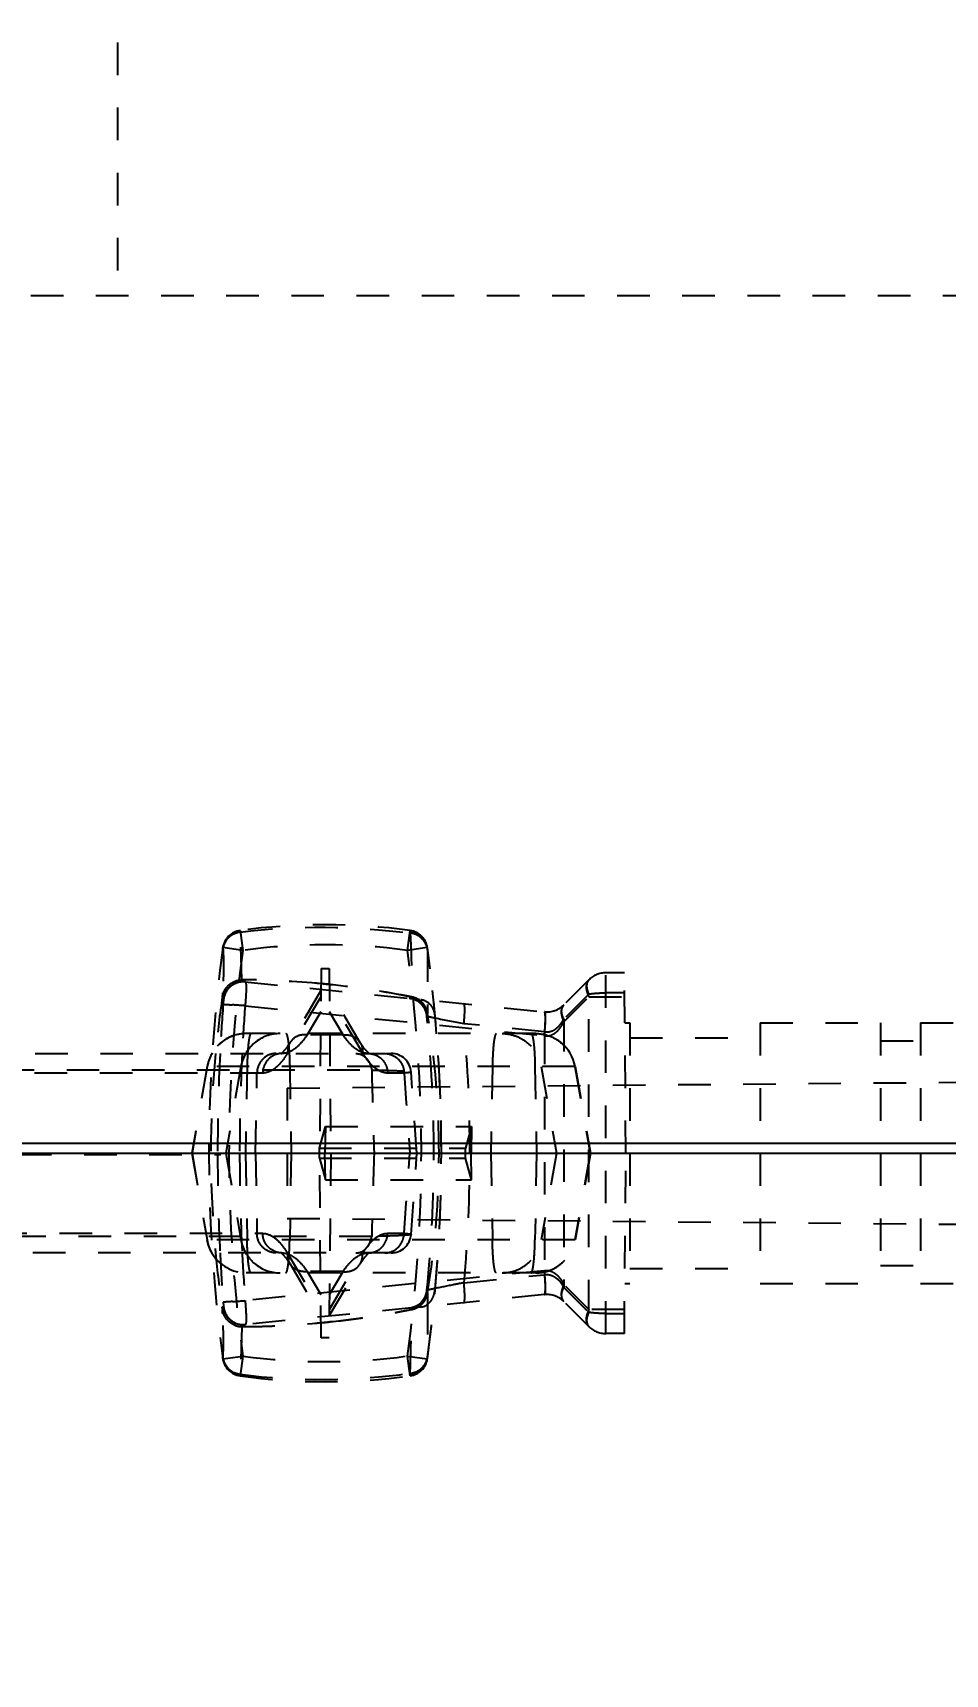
# Model space of a CAD drawing. Header units: millimetres. Extents: x 583 to 1942, y -5112 to 253.
# Drawn here: x 1267.1 to 1312.8, y -4784.4 to -4702.1 of the extents above; entities that cross this region are included whole.
import ezdxf

# ---------------------------------------------------------------- set-up
doc = ezdxf.new("R2010")
doc.units = ezdxf.units.MM
doc.header["$LTSCALE"] = 16.335
doc.header["$PDMODE"] = 3
doc.header["$PDSIZE"] = 0.3125
doc.linetypes.add('HIDDEN', pattern=[0.2, 0.1, -0.1])
doc.layers.get('0').update_dxf_attribs({"linetype": 'CONTINUOUS'})
doc.layers.get('Defpoints').update_dxf_attribs({"linetype": 'CONTINUOUS'})
doc.layers.add('DEFAULT_2', color=8, linetype='HIDDEN')
doc.layers.add('epin', color=13, linetype='CONTINUOUS', lineweight=9)
doc.styles.get("Standard").update_dxf_attribs({"font": 'txt', "width": 0.8})
doc.dimstyles.new('副本 11', dxfattribs={"dimtxt": 2.5, "dimasz": 2.5, "dimexe": 1.25, "dimexo": 0.625, "dimtad": 1, "dimdsep": 46, "dimtxsty": 'Standard', "dimcen": 2.5, "dimadec": 0, "dimazin": 0, "dimtfac": 1, "dimtmove": 0, "dimatfit": 3, "dimfxl": 0, "dimarcsym": 0})

# ---------------------------------------------------------------- blocks, each defined once
blk = doc.blocks.new('*D462')
at = {"layer": 'Defpoints', "color": 0}
for p in [(1041.821, -4667.766), (1348.821, -4667.766), (1441.821, -4667.766), (1383.029, -4701.579), (1429.297, -4857.358)]:
    blk.add_point(p, dxfattribs=at)
at = {"layer": 'epin', "color": 4, "lineweight": -2}
blk.add_arc((1348.821, -4667.766), 48.098, 298.95879, 354.04121, dxfattribs=at)
at = {"layer": 'epin', "color": 4}
for points in [[(1395.827, -4672.716), (1397.491, -4672.803), (1396.919, -4667.766)], [(1372.474, -4710.6), (1371.744, -4709.102), (1367.614, -4712.041)]]:
    blk.add_solid(points, dxfattribs=at)
at = {"layer": 'epin', "color": 6, "insert": (1387.095, -4692.551), "char_height": 5, "attachment_point": 5, "rotation": 57.07554}
blk.add_mtext('67°', dxfattribs=at)
blk = doc.blocks.new('*D465')
at = {"layer": 'Defpoints', "color": 0}
for p in [(1041.821, -4667.766), (1134.821, -4667.766), (1441.821, -4667.766), (1100.613, -4701.579), (1054.344, -4857.358)]:
    blk.add_point(p, dxfattribs=at)
at = {"layer": 'epin', "color": 4, "lineweight": -2}
blk.add_arc((1134.821, -4667.766), 48.098, 185.95879, 241.04121, dxfattribs=at)
at = {"layer": 'epin', "color": 4}
for points in [[(1086.15, -4672.803), (1087.814, -4672.716), (1086.722, -4667.766)], [(1111.897, -4709.102), (1111.167, -4710.6), (1116.027, -4712.041)]]:
    blk.add_solid(points, dxfattribs=at)
at = {"layer": 'epin', "color": 6, "insert": (1096.546, -4692.551), "char_height": 5, "attachment_point": 5, "rotation": 302.92446}
blk.add_mtext('67°', dxfattribs=at)

msp = doc.modelspace()

# ---------------------------------------------------------------- linework, layer by layer
at = {"color": 7, "linetype": 'Continuous'}
for p, q in [((1041.821, -4757.766), (1441.821, -4757.766)), ((1041.821, -4758.266), (1441.821, -4758.266))]:
    msp.add_line(p, q, dxfattribs=at)
at = {"layer": 'DEFAULT_2', "color": 8, "linetype": 'HIDDEN'}
for p, q in [((1271.321, -4692.766), (1271.321, -4715.266)), ((1356.821, -4715.266), (1126.821, -4715.266)), ((1277.474, -4747.099), (1277.61, -4748.095)), ((1285.866, -4748.095), (1286.002, -4747.099)), ((1276.609, -4747.996), (1276.61, -4748.004)), ((1277.61, -4748.095), (1276.614, -4747.958)), ((1286.862, -4747.958), (1285.866, -4748.095)), ((1286.869, -4748.031), (1286.876, -4750.815)), ((1281.538, -4749.002), (1281.457, -4758.266)), ((1281.538, -4749.002), (1281.938, -4749.002)), ((1281.938, -4749.002), (1282.019, -4758.266)), ((1277.588, -4749.571), (1277.719, -4749.673)), ((1277.719, -4749.673), (1292.735, -4751.174)), ((1281.977, -4749.817), (1282.012, -4749.821)), ((1281.978, -4749.807), (1282.012, -4749.811)), ((1294.96, -4749.575), (1293.707, -4750.827)), ((1296.742, -4749.221), (1295.813, -4749.221)), ((1295.813, -4767.311), (1295.813, -4749.221)), ((1296.821, -4758.266), (1296.742, -4749.221)), ((1276.587, -4750.425), (1276.565, -4750.571)), ((1276.598, -4750.225), (1276.587, -4750.425)), ((1276.587, -4750.425), (1276.587, -4750.429)), ((1276.587, -4750.429), (1276.619, -4750.577)), ((1276.625, -4750.584), (1276.619, -4750.577)), ((1276.628, -4750.723), (1276.622, -4750.799)), ((1276.637, -4750.598), (1276.625, -4750.584)), ((1276.637, -4750.598), (1276.628, -4750.723)), ((1281.526, -4750.425), (1279.87, -4753.218)), ((1281.528, -4750.106), (1279.976, -4752.726)), ((1283.501, -4752.726), (1281.948, -4750.106)), ((1283.606, -4753.218), (1281.951, -4750.425)), ((1285.99, -4750.473), (1285.946, -4750.492)), ((1285.979, -4750.496), (1285.989, -4750.498)), ((1286.078, -4750.437), (1285.99, -4750.473)), ((1286.116, -4750.511), (1286.014, -4750.5)), ((1286.166, -4750.517), (1286.116, -4750.511)), ((1294.96, -4750.285), (1293.707, -4751.538)), ((1293.707, -4751.68), (1294.96, -4750.427)), ((1294.96, -4766.247), (1294.96, -4750.285)), ((1294.96, -4750.427), (1296.752, -4750.427)), ((1296.751, -4750.226), (1295.813, -4750.226)), ((1277.724, -4750.873), (1292.735, -4752.374)), ((1281.519, -4751.176), (1280.836, -4752.329)), ((1282.64, -4752.329), (1281.957, -4751.176)), ((1286.609, -4750.842), (1286.685, -4750.944)), ((1286.798, -4751.18), (1286.831, -4751.31)), ((1286.831, -4751.31), (1286.842, -4751.391)), ((1286.874, -4751.259), (1286.842, -4751.391)), ((1286.875, -4751.249), (1286.874, -4751.259)), ((1286.876, -4750.815), (1286.875, -4751.249)), ((1293.707, -4751.538), (1293.707, -4764.995)), ((1292.301, -4752.266), (1277.785, -4752.266)), ((1282.64, -4752.329), (1280.836, -4752.329)), ((1292.735, -4752.174), (1288.698, -4751.771)), ((1292.735, -4752.174), (1292.735, -4764.358)), ((1296.764, -4751.734), (1297.022, -4751.734)), ((1297.022, -4751.734), (1297.022, -4764.799)), ((1303.554, -4751.734), (1309.584, -4751.734)), ((1303.554, -4751.734), (1303.554, -4764.799)), ((1309.584, -4751.734), (1309.584, -4764.799)), ((1311.594, -4751.734), (1325.061, -4751.734)), ((1311.594, -4751.734), (1311.594, -4764.799)), ((1297.022, -4752.488), (1303.554, -4752.488)), ((1309.584, -4752.639), (1311.594, -4752.639)), ((1198.592, -4753.266), (1285.05, -4753.266)), ((1275.814, -4753.919), (1275.047, -4758.266)), ((1275.825, -4753.919), (1275.062, -4758.266)), ((1294.271, -4753.919), (1275.814, -4753.919)), ((1277.517, -4753.919), (1276.754, -4758.266)), ((1277.825, -4753.919), (1277.749, -4758.266)), ((1279.533, -4753.266), (1279.527, -4753.271)), ((1279.527, -4753.271), (1279.559, -4753.266)), ((1279.572, -4753.266), (1279.559, -4753.266)), ((1279.961, -4753.919), (1280.037, -4758.266)), ((1283.905, -4753.266), (1283.917, -4753.266)), ((1283.917, -4753.266), (1283.934, -4753.268)), ((1290.124, -4753.919), (1290.048, -4758.266)), ((1292.26, -4753.919), (1292.337, -4758.266)), ((1292.569, -4753.919), (1293.332, -4758.266)), ((1294.26, -4753.919), (1295.023, -4758.266)), ((1294.271, -4753.919), (1295.038, -4758.266)), ((1242.642, -4754.093), (1284.073, -4754.093)), ((1278.606, -4754.249), (1248.812, -4754.249)), ((1278.25, -4758.266), (1278.318, -4754.249)), ((1279.836, -4755), (1316.016, -4754.684)), ((1285.696, -4754.249), (1284.87, -4754.249)), ((1286.338, -4758.266), (1286.048, -4754.195)), ((1279.836, -4755), (1279.836, -4761.533)), ((1281.46, -4758.016), (1281.752, -4756.929)), ((1281.752, -4756.929), (1281.729, -4758.266)), ((1281.752, -4756.929), (1289.076, -4756.929)), ((1289.076, -4756.929), (1288.784, -4758.016)), ((1289.076, -4756.929), (1289.053, -4758.266)), ((1281.431, -4758.016), (1288.784, -4758.016)), ((1281.431, -4758.016), (1281.431, -4758.516)), ((1288.754, -4758.016), (1288.754, -4758.516)), ((1259.853, -4758.326), (1276.515, -4758.326)), ((1275.047, -4758.266), (1275.814, -4762.614)), ((1275.062, -4758.266), (1275.825, -4762.614)), ((1276.754, -4758.266), (1277.517, -4762.614)), ((1277.749, -4758.266), (1277.825, -4762.614)), ((1278.25, -4758.266), (1278.318, -4762.284)), ((1280.037, -4758.266), (1279.961, -4762.614)), ((1281.431, -4758.516), (1288.784, -4758.516)), ((1281.538, -4767.531), (1281.457, -4758.266)), ((1281.46, -4758.516), (1281.752, -4759.604)), ((1281.752, -4759.604), (1281.729, -4758.266)), ((1282.019, -4758.266), (1281.938, -4767.531)), ((1286.048, -4762.338), (1286.338, -4758.266)), ((1289.076, -4759.604), (1288.784, -4758.516)), ((1289.076, -4759.604), (1289.053, -4758.266)), ((1290.048, -4758.266), (1290.124, -4762.614)), ((1292.337, -4758.266), (1292.26, -4762.614)), ((1293.332, -4758.266), (1292.569, -4762.614)), ((1295.023, -4758.266), (1294.26, -4762.614)), ((1295.038, -4758.266), (1294.271, -4762.614)), ((1296.742, -4767.311), (1296.821, -4758.266)), ((1281.752, -4759.604), (1289.076, -4759.604)), ((1279.836, -4761.533), (1316.016, -4761.848)), ((1284.073, -4762.44), (1242.642, -4762.44)), ((1248.812, -4762.284), (1278.606, -4762.284)), ((1294.271, -4762.614), (1275.814, -4762.614)), ((1284.87, -4762.284), (1285.696, -4762.284)), ((1285.05, -4763.266), (1198.591, -4763.266)), ((1279.559, -4763.266), (1279.542, -4763.264)), ((1279.572, -4763.266), (1279.559, -4763.266)), ((1279.87, -4763.314), (1281.526, -4766.108)), ((1279.976, -4763.807), (1281.528, -4766.427)), ((1281.948, -4766.427), (1283.501, -4763.807)), ((1281.951, -4766.108), (1283.606, -4763.314)), ((1283.905, -4763.266), (1283.917, -4763.266)), ((1309.584, -4763.894), (1311.594, -4763.894)), ((1292.735, -4764.158), (1277.724, -4765.659)), ((1292.301, -4764.266), (1277.784, -4764.266)), ((1282.64, -4764.203), (1280.836, -4764.203)), ((1280.836, -4764.203), (1281.519, -4765.356)), ((1281.957, -4765.356), (1282.64, -4764.203)), ((1288.698, -4764.762), (1292.735, -4764.358)), ((1297.022, -4764.045), (1303.554, -4764.045)), ((1292.735, -4765.358), (1277.719, -4766.86)), ((1286.842, -4765.142), (1286.874, -4765.274)), ((1286.874, -4765.274), (1286.874, -4765.279)), ((1286.874, -4765.279), (1286.875, -4765.284)), ((1286.875, -4765.284), (1286.876, -4765.718)), ((1294.96, -4766.105), (1293.707, -4764.853)), ((1293.707, -4764.995), (1294.96, -4766.247)), ((1296.764, -4764.799), (1297.022, -4764.799)), ((1303.554, -4764.799), (1309.584, -4764.799)), ((1311.594, -4764.799), (1325.061, -4764.799)), ((1276.565, -4765.961), (1276.587, -4766.107)), ((1276.619, -4765.955), (1276.587, -4766.104)), ((1276.587, -4766.107), (1276.587, -4766.104)), ((1276.598, -4766.308), (1276.587, -4766.107)), ((1276.619, -4765.955), (1276.631, -4765.941)), ((1276.622, -4765.734), (1276.637, -4765.934)), ((1276.631, -4765.941), (1276.637, -4765.934)), ((1285.99, -4766.059), (1285.946, -4766.04)), ((1285.981, -4766.036), (1285.978, -4766.036)), ((1285.978, -4766.036), (1285.979, -4766.036)), ((1285.979, -4766.036), (1285.995, -4766.034)), ((1286.078, -4766.096), (1285.99, -4766.059)), ((1285.995, -4766.034), (1286.06, -4766.027)), ((1286.06, -4766.027), (1286.264, -4766.006)), ((1286.079, -4766.104), (1286.078, -4766.096)), ((1286.876, -4765.718), (1286.869, -4768.502)), ((1294.96, -4766.958), (1293.707, -4765.705)), ((1296.752, -4766.105), (1294.96, -4766.105)), ((1295.813, -4766.306), (1296.751, -4766.306)), ((1277.588, -4766.962), (1277.585, -4766.964)), ((1277.719, -4766.86), (1277.588, -4766.962)), ((1281.977, -4766.715), (1282.012, -4766.712)), ((1282.013, -4766.721), (1281.978, -4766.725)), ((1281.938, -4767.531), (1281.538, -4767.531)), ((1296.742, -4767.311), (1295.813, -4767.311)), ((1276.614, -4768.574), (1277.61, -4768.438)), ((1277.61, -4768.438), (1277.474, -4769.433)), ((1285.866, -4768.438), (1286.862, -4768.574)), ((1286.002, -4769.433), (1285.866, -4768.438))]:
    msp.add_line(p, q, dxfattribs=at)
for points in [[(1286.014, -4750.5), (1285.982, -4750.497), (1285.979, -4750.496)], [(1285.989, -4750.498), (1286.034, -4750.505), (1286.127, -4750.528), (1286.229, -4750.564), (1286.33, -4750.613), (1286.429, -4750.676), (1286.523, -4750.752), (1286.609, -4750.842)], [(1286.685, -4750.944), (1286.749, -4751.057), (1286.798, -4751.18)], [(1279.974, -4752.728), (1279.827, -4752.955), (1279.579, -4753.233), (1279.533, -4753.266)], [(1283.934, -4753.268), (1283.946, -4753.271), (1283.904, -4753.239), (1283.663, -4752.974), (1283.502, -4752.728)], [(1279.542, -4763.264), (1279.53, -4763.262), (1279.572, -4763.294), (1279.813, -4763.558), (1279.974, -4763.805)], [(1283.502, -4763.805), (1283.649, -4763.578), (1283.897, -4763.3), (1283.943, -4763.267)], [(1283.943, -4763.267), (1283.95, -4763.261), (1283.917, -4763.266)], [(1286.842, -4765.141), (1286.837, -4765.186), (1286.809, -4765.317), (1286.764, -4765.441), (1286.706, -4765.555), (1286.634, -4765.66)], [(1286.066, -4766.02), (1286.001, -4766.033), (1285.981, -4766.036)], [(1286.365, -4765.899), (1286.265, -4765.952), (1286.164, -4765.993), (1286.066, -4766.02)], [(1286.634, -4765.66), (1286.552, -4765.752), (1286.462, -4765.832), (1286.365, -4765.899)]]:
    msp.add_lwpolyline(points, dxfattribs=at)
for centre, radius, start, end in [((1277.61, -4748.095), 1.005, 97.76756, 172.17411), ((1281.738, -4778.404), 31.594, 82.24341, 97.75659), ((1285.866, -4748.095), 1.005, 7.82592, 82.23245), ((1285.502, -4747.212), 0.503, 357.98755, 0.84642), ((1351.607, -4758.266), 75.698, 172.17344, 187.82653), ((1277.661, -4748.183), 1.066, 168.15756, 173.10911), ((1351.606, -4758.266), 75.697, 172.17328, 172.205), ((1351.607, -4758.266), 74.693, 172.17343, 187.82654), ((1281.738, -4778.404), 30.589, 82.24393, 97.75609), ((1211.869, -4758.266), 74.693, 352.17343, 7.82654), ((1211.871, -4758.266), 75.697, 352.17328, 7.82672), ((1212.14, -4758.257), 75.426, 359.99275, 7.79183), ((1277.619, -4750.673), 1.005, 84.3023, 174.54729), ((1277.639, -4750.675), 1.005, 84.28866, 175.62222), ((1277.388, -4793.619), 44.051, 84.56193, 89.74338), ((1277.258, -4794.685), 45.116, 84.52507, 89.5798), ((1277.228, -4795.05), 45.482, 84.0056, 84.53128), ((1277.344, -4794.162), 44.595, 84.03551, 84.57172), ((1277.303, -4794.506), 44.942, 78.73912, 83.98542), ((1277.203, -4795.254), 45.688, 78.79959, 83.95812), ((1295.813, -4750.427), 1.206, 90, 135), ((1329.111, -4758.247), 53.104, 171.68974, 174.61577), ((1285.883, -4751.422), 1.004, 9.3843, 78.81419), ((1295.547, -4660.681), 90.324, 264.07228, 264.2328), ((1285.882, -4751.453), 0.95, 36.18358, 51.78615), ((1377.022, -4758.253), 100.676, 175.75419, 177.16066), ((1269.125, -4865.045), 114.495, 85.69271, 86.02119), ((1377.398, -4758.27), 99.948, 175.75598, 177.12994), ((1218.356, -4758.269), 68.831, 0.002, 5.73436), ((1244.516, -4758.265), 42.933, 359.99847, 9.39224), ((1312.94, -4626.208), 127.881, 258.40852, 259.07243), ((1292.855, -4749.974), 1.206, 264.28941, 315), ((1277.784, -4754.266), 2, 90, 170), ((1277.787, -4754.255), 1.988, 90.05447, 149.33627), ((1279.476, -4754.251), 1.984, 90.0175, 130.13946), ((1216.26, -4758.268), 72.735, 0.00138, 5.12539), ((1292.302, -4754.266), 2, 10, 90), ((1279.495, -4754.27), 2.011, 130.21367, 150.06693), ((1329.342, -4758.266), 53.335, 174.61786, 185.38193), ((1377.299, -4758.267), 100.954, 177.16032, 179.99963), ((1377.344, -4758.266), 99.893, 177.13048, 179.99998), ((1279.509, -4754.271), 2.023, 150.2141, 169.96878), ((1275.795, -4750.804), 4.736, 328.58824, 329.34786), ((1287.678, -4750.805), 4.733, 210.65209, 211.42228), ((1285.05, -4754.266), 1, 4.1169, 90), ((3195.86, -4702.936), 1912.472, 181.532791, 181.657878), ((1377.299, -4758.266), 100.954, 180.00038, 182.83972), ((1377.346, -4758.266), 99.895, 180.00006, 182.8695), ((3195.86, -4813.597), 1912.472, 178.342122, 178.467209), ((1218.351, -4758.264), 68.836, 354.26581, 359.99775), ((1212.144, -4758.276), 75.422, 352.20798, 0.00749), ((1244.516, -4758.267), 42.933, 350.60776, 0.00153), ((1216.259, -4758.265), 72.735, 354.87462, 359.99857), ((1277.784, -4762.266), 2, 190, 270), ((1279.509, -4762.261), 2.023, 190.03122, 209.7859), ((1285.05, -4762.266), 1, 270, 355.88313), ((1292.302, -4762.266), 2, 270, 350), ((1277.787, -4762.278), 1.988, 210.66375, 269.94553), ((1329.105, -4758.287), 53.097, 185.38406, 188.31045), ((1377.023, -4758.28), 100.678, 182.83937, 184.24583), ((1377.394, -4758.263), 99.943, 182.87001, 184.24403), ((1279.495, -4762.263), 2.011, 209.93307, 229.78633), ((1279.476, -4762.282), 1.984, 229.86054, 269.9825), ((1275.798, -4765.727), 4.733, 30.65209, 31.42228), ((1287.681, -4765.729), 4.736, 148.58824, 149.34786), ((1285.883, -4765.11), 1.004, 281.18579, 350.61569), ((1292.855, -4766.558), 1.206, 45, 95.71059), ((1277.619, -4765.86), 1.005, 185.45271, 275.71138), ((1277.639, -4765.858), 1.005, 184.37778, 275.71134), ((1268.292, -4640.016), 125.997, 274.0078, 274.29333), ((1277.2, -4721.24), 45.726, 276.04077, 281.19534), ((1277.319, -4722.113), 44.855, 276.00673, 281.26295), ((1296.001, -4860.232), 94.728, 95.733, 95.92789), ((1277.375, -4722.704), 44.261, 270.27208, 275.46706), ((1277.264, -4722.003), 44.96, 270.41374, 275.52335), ((1277.629, -4765.859), 1.005, 275.90059, 276.28539), ((1277.218, -4721.398), 45.567, 275.50798, 275.99564), ((1277.339, -4722.29), 44.676, 275.46239, 275.95998), ((1295.813, -4766.105), 1.206, 225, 270), ((1351.606, -4758.266), 75.697, 187.79499, 187.82672), ((1277.61, -4768.438), 1.005, 187.82589, 262.23244), ((1281.738, -4738.128), 30.589, 262.24393, 277.75609), ((1285.866, -4768.438), 1.005, 277.76756, 352.17409), ((1286.013, -4768.369), 0.867, 346.5384, 351.09891), ((1286.062, -4768.41), 0.815, 348.44073, 352.19378), ((1281.738, -4738.129), 31.594, 262.24341, 277.75659), ((1281.556, -4737.799), 31.817, 262.63602, 278.03845)]:
    msp.add_arc(centre, radius, start, end, dxfattribs=at)
for points, knots in [([(1276.604, -4748.042), (1276.608, -4747.989), (1276.647, -4747.767), (1276.767, -4747.559), (1276.89, -4747.439)], [0, 0, 0, 0, 0.237651, 1, 1, 1, 1]), ([(1276.89, -4747.439), (1276.934, -4747.396), (1277.122, -4747.248), (1277.363, -4747.166), (1277.539, -4747.158)], [0, 0, 0, 0, 0.258255, 1, 1, 1, 1]), ([(1277.474, -4747.099), (1277.475, -4747.099), (1277.474, -4747.108), (1277.476, -4747.116), (1277.476, -4747.138), (1277.477, -4747.154), (1277.477, -4747.163)], [0, 0, 0, 0, 0.062633, 0.250454, 0.56336, 1, 1, 1, 1]), ([(1277.585, -4749.568), (1277.58, -4749.567), (1277.574, -4749.549), (1277.568, -4749.519), (1277.563, -4749.468), (1277.555, -4749.366), (1277.549, -4749.191), (1277.541, -4748.927), (1277.532, -4748.59), (1277.519, -4748.183), (1277.502, -4747.705), (1277.486, -4747.363), (1277.478, -4747.18)], [0, 0, 0, 0, 0.006267, 0.019614, 0.040555, 0.069158, 0.149311, 0.259852, 0.40048, 0.570911, 0.770857, 1, 1, 1, 1]), ([(1286.002, -4747.099), (1286.004, -4747.1), (1286, -4747.113), (1286.005, -4747.128), (1286.003, -4747.164), (1286.005, -4747.189), (1286.005, -4747.204)], [0, 0, 0, 0, 0.063748, 0.252622, 0.565464, 1, 1, 1, 1]), ([(1286.324, -4747.294), (1286.298, -4747.282), (1286.196, -4747.24), (1286.087, -4747.213), (1286.005, -4747.204)], [0, 0, 0, 0, 0.256309, 1, 1, 1, 1]), ([(1286.005, -4747.229), (1286.009, -4747.352), (1286.024, -4747.588), (1286.042, -4748.033), (1286.064, -4748.684), (1286.074, -4749.338), (1286.08, -4749.874), (1286.083, -4750.14), (1286.082, -4750.315), (1286.082, -4750.401), (1286.079, -4750.429)], [0, 0, 0, 0, 0.114543, 0.222316, 0.41738, 0.724475, 0.835969, 0.919159, 0.973879, 1, 1, 1, 1]), ([(1276.61, -4748.004), (1276.649, -4748.405), (1276.647, -4749.148), (1276.617, -4749.888), (1276.598, -4750.225)], [0, 0, 0, 0, 0.543896, 1, 1, 1, 1]), ([(1276.899, -4747.451), (1276.862, -4747.486), (1276.732, -4747.634), (1276.648, -4747.821), (1276.618, -4747.964)], [0, 0, 0, 0, 0.257563, 1, 1, 1, 1]), ([(1286.87, -4748.029), (1286.862, -4747.98), (1286.814, -4747.784), (1286.698, -4747.606), (1286.588, -4747.502)], [0, 0, 0, 0, 0.245066, 1, 1, 1, 1]), ([(1286.869, -4748.012), (1286.863, -4747.964), (1286.817, -4747.764), (1286.703, -4747.58), (1286.591, -4747.473)], [0, 0, 0, 0, 0.239222, 1, 1, 1, 1]), ([(1286.87, -4748.028), (1286.87, -4748.025), (1286.87, -4748.02), (1286.87, -4748.015), (1286.869, -4748.012)], [0, 0, 0, 0, 0.51525, 1, 1, 1, 1]), ([(1276.822, -4749.921), (1276.915, -4749.814), (1277.15, -4749.634), (1277.441, -4749.568), (1277.585, -4749.568)], [0, 0, 0, 0, 0.496769, 1, 1, 1, 1]), ([(1277.588, -4749.571), (1277.588, -4749.57), (1277.587, -4749.569), (1277.586, -4749.568), (1277.585, -4749.568)], [0, 0, 0, 0, 0.467499, 1, 1, 1, 1]), ([(1277.739, -4749.675), (1277.749, -4749.676), (1277.762, -4749.717), (1277.77, -4749.78), (1277.776, -4749.894), (1277.776, -4750.04), (1277.771, -4750.219), (1277.756, -4750.5), (1277.739, -4750.721), (1277.724, -4750.873)], [0, 0, 0, 0, 0.024897, 0.083173, 0.175553, 0.299106, 0.449248, 0.620482, 1, 1, 1, 1]), ([(1294.96, -4749.575), (1294.916, -4749.618), (1294.846, -4749.734), (1294.817, -4749.947), (1294.855, -4750.186), (1294.919, -4750.346), (1294.96, -4750.427)], [0, 0, 0, 0, 0.204342, 0.432831, 0.697989, 1, 1, 1, 1]), ([(1294.96, -4749.575), (1294.888, -4749.647), (1294.831, -4749.83), (1294.872, -4750.076), (1294.925, -4750.215), (1294.96, -4750.285)], [0, 0, 0, 0, 0.410859, 0.685485, 1, 1, 1, 1]), ([(1276.587, -4750.425), (1276.594, -4750.378), (1276.635, -4750.195), (1276.73, -4750.026), (1276.822, -4749.921)], [0, 0, 0, 0, 0.254975, 1, 1, 1, 1]), ([(1285.946, -4750.492), (1285.941, -4750.495), (1285.99, -4750.494), (1286.015, -4750.503), (1286.116, -4750.51), (1286.18, -4750.518), (1286.219, -4750.522)], [0, 0, 0, 0, 0.061022, 0.249907, 0.564236, 1, 1, 1, 1]), ([(1286.221, -4750.563), (1286.198, -4750.554), (1286.109, -4750.521), (1286.016, -4750.499), (1285.946, -4750.492)], [0, 0, 0, 0, 0.257247, 1, 1, 1, 1]), ([(1286.078, -4750.437), (1286.079, -4750.437), (1286.079, -4750.433), (1286.079, -4750.431), (1286.079, -4750.429)], [0, 0, 0, 0, 0.301018, 1, 1, 1, 1]), ([(1286.61, -4750.72), (1286.574, -4750.682), (1286.421, -4750.547), (1286.227, -4750.458), (1286.079, -4750.429)], [0, 0, 0, 0, 0.258396, 1, 1, 1, 1]), ([(1286.539, -4750.555), (1286.733, -4750.574), (1287.028, -4750.767), (1287.203, -4751.149), (1287.242, -4751.371), (1287.245, -4751.481)], [0, 0, 0, 0, 0.467435, 0.7348, 1, 1, 1, 1]), ([(1286.875, -4751.249), (1286.867, -4751.201), (1286.818, -4751.008), (1286.714, -4750.829), (1286.61, -4750.72)], [0, 0, 0, 0, 0.243201, 1, 1, 1, 1]), ([(1294.96, -4750.285), (1295.02, -4750.275), (1295.303, -4750.238), (1295.589, -4750.226), (1295.813, -4750.226)], [0, 0, 0, 0, 0.214897, 1, 1, 1, 1]), ([(1276.622, -4750.799), (1276.623, -4750.797), (1276.635, -4750.801), (1276.651, -4750.798), (1276.688, -4750.802), (1276.736, -4750.804), (1276.801, -4750.808), (1276.914, -4750.815), (1277.005, -4750.822), (1277.07, -4750.826)], [0, 0, 0, 0, 0.014347, 0.058101, 0.133949, 0.244358, 0.388978, 0.565134, 1, 1, 1, 1]), ([(1286.842, -4751.391), (1286.84, -4751.371), (1286.828, -4751.285), (1286.805, -4751.2), (1286.782, -4751.139)], [0, 0, 0, 0, 0.242127, 1, 1, 1, 1]), ([(1286.842, -4751.391), (1286.842, -4751.394), (1286.856, -4751.394), (1286.871, -4751.401), (1286.907, -4751.408), (1286.951, -4751.419), (1287.008, -4751.431), (1287.107, -4751.453), (1287.188, -4751.47), (1287.245, -4751.481)], [0, 0, 0, 0, 0.017415, 0.06742, 0.149168, 0.261697, 0.404026, 0.575176, 1, 1, 1, 1]), ([(1288.698, -4751.771), (1288.71, -4751.648), (1288.728, -4751.414), (1288.741, -4751.136), (1288.738, -4750.953), (1288.729, -4750.858), (1288.72, -4750.805), (1288.707, -4750.772), (1288.698, -4750.771)], [0, 0, 0, 0, 0.366137, 0.698805, 0.824203, 0.916174, 0.974157, 1, 1, 1, 1]), ([(1292.735, -4751.174), (1292.743, -4751.175), (1292.757, -4751.208), (1292.766, -4751.261), (1292.774, -4751.356), (1292.777, -4751.539), (1292.765, -4751.818), (1292.747, -4752.052), (1292.735, -4752.174)], [0, 0, 0, 0, 0.025764, 0.083566, 0.175331, 0.300579, 0.63332, 1, 1, 1, 1]), ([(1292.735, -4752.374), (1292.749, -4752.228), (1292.766, -4752.009), (1292.78, -4751.728), (1292.784, -4751.543), (1292.782, -4751.393), (1292.772, -4751.279), (1292.761, -4751.215), (1292.745, -4751.175), (1292.735, -4751.174)], [0, 0, 0, 0, 0.365577, 0.542073, 0.698192, 0.823735, 0.915911, 0.974076, 1, 1, 1, 1]), ([(1292.735, -4752.174), (1292.84, -4752.197), (1293.063, -4752.177), (1293.341, -4752.018), (1293.552, -4751.794), (1293.661, -4751.625), (1293.707, -4751.538)], [0, 0, 0, 0, 0.261205, 0.515227, 0.760488, 1, 1, 1, 1]), ([(1293.707, -4750.827), (1293.613, -4750.921), (1293.551, -4751.156), (1293.608, -4751.448), (1293.669, -4751.604), (1293.707, -4751.68)], [0, 0, 0, 0, 0.445395, 0.714544, 1, 1, 1, 1]), ([(1293.707, -4751.538), (1293.672, -4751.468), (1293.619, -4751.329), (1293.578, -4751.083), (1293.635, -4750.9), (1293.707, -4750.827)], [0, 0, 0, 0, 0.314531, 0.58916, 1, 1, 1, 1]), ([(1278.021, -4752.266), (1278.006, -4752.266), (1277.973, -4752.314), (1277.948, -4752.402), (1277.916, -4752.552), (1277.878, -4752.843), (1277.842, -4753.306), (1277.829, -4753.701), (1277.825, -4753.919)], [0, 0, 0, 0, 0.027362, 0.084561, 0.174196, 0.294215, 0.611675, 1, 1, 1, 1]), ([(1280.836, -4752.329), (1280.743, -4752.472), (1280.556, -4752.725), (1280.241, -4753.029), (1279.913, -4753.221), (1279.681, -4753.266), (1279.572, -4753.266)], [0, 0, 0, 0, 0.312102, 0.575784, 0.799818, 1, 1, 1, 1]), ([(1279.765, -4752.266), (1279.781, -4752.266), (1279.814, -4752.314), (1279.838, -4752.402), (1279.87, -4752.552), (1279.885, -4752.667), (1279.893, -4752.734)], [0, 0, 0, 0, 0.092999, 0.287411, 0.592069, 1, 1, 1, 1]), ([(1280.836, -4752.329), (1280.667, -4752.312), (1280.322, -4752.356), (1280.057, -4752.589), (1279.976, -4752.726)], [0, 0, 0, 0, 0.515681, 1, 1, 1, 1]), ([(1282.64, -4752.329), (1282.809, -4752.312), (1283.154, -4752.356), (1283.419, -4752.589), (1283.501, -4752.726)], [0, 0, 0, 0, 0.515681, 1, 1, 1, 1]), ([(1283.905, -4753.266), (1283.796, -4753.266), (1283.563, -4753.221), (1283.236, -4753.029), (1282.92, -4752.725), (1282.733, -4752.472), (1282.64, -4752.329)], [0, 0, 0, 0, 0.200164, 0.424179, 0.687876, 1, 1, 1, 1]), ([(1290.32, -4752.266), (1290.305, -4752.266), (1290.272, -4752.314), (1290.247, -4752.402), (1290.215, -4752.552), (1290.177, -4752.843), (1290.141, -4753.306), (1290.128, -4753.701), (1290.124, -4753.919)], [0, 0, 0, 0, 0.027362, 0.084561, 0.174196, 0.294215, 0.611675, 1, 1, 1, 1]), ([(1290.609, -4752.266), (1290.839, -4752.266), (1291.305, -4752.348), (1291.915, -4752.703), (1292.368, -4753.246), (1292.529, -4753.691), (1292.569, -4753.919)], [0, 0, 0, 0, 0.249493, 0.49926, 0.749446, 1, 1, 1, 1]), ([(1292.064, -4752.266), (1292.08, -4752.266), (1292.113, -4752.314), (1292.138, -4752.402), (1292.169, -4752.552), (1292.184, -4752.667), (1292.192, -4752.734)], [0, 0, 0, 0, 0.092999, 0.287411, 0.592069, 1, 1, 1, 1]), ([(1292.301, -4752.266), (1292.531, -4752.266), (1292.996, -4752.348), (1293.606, -4752.703), (1294.06, -4753.246), (1294.22, -4753.691), (1294.26, -4753.919)], [0, 0, 0, 0, 0.249493, 0.49926, 0.749446, 1, 1, 1, 1]), ([(1292.735, -4752.374), (1292.833, -4752.394), (1293.047, -4752.376), (1293.325, -4752.218), (1293.546, -4751.973), (1293.657, -4751.781), (1293.707, -4751.68)], [0, 0, 0, 0, 0.235368, 0.480575, 0.735567, 1, 1, 1, 1]), ([(1279.975, -4752.728), (1279.911, -4752.836), (1279.861, -4753.006), (1279.866, -4753.175), (1279.87, -4753.218)], [0, 0, 0, 0, 0.744702, 1, 1, 1, 1]), ([(1279.893, -4752.734), (1279.898, -4752.773), (1279.917, -4752.95), (1279.93, -4753.128), (1279.938, -4753.266)], [0, 0, 0, 0, 0.221945, 1, 1, 1, 1]), ([(1283.502, -4752.728), (1283.566, -4752.836), (1283.615, -4753.007), (1283.61, -4753.175), (1283.606, -4753.218)], [0, 0, 0, 0, 0.744704, 1, 1, 1, 1]), ([(1292.192, -4752.734), (1292.202, -4752.816), (1292.24, -4753.21), (1292.255, -4753.606), (1292.26, -4753.919)], [0, 0, 0, 0, 0.20862, 1, 1, 1, 1]), ([(1278.918, -4753.341), (1278.745, -4753.414), (1278.436, -4753.673), (1278.321, -4754.058), (1278.318, -4754.249)], [0, 0, 0, 0, 0.495521, 1, 1, 1, 1]), ([(1279.565, -4753.663), (1279.43, -4753.831), (1279.158, -4754.113), (1278.774, -4754.249), (1278.606, -4754.249)], [0, 0, 0, 0, 0.561586, 1, 1, 1, 1]), ([(1279.559, -4753.266), (1279.375, -4753.269), (1278.999, -4753.39), (1278.755, -4753.699), (1278.684, -4753.872)], [0, 0, 0, 0, 0.495707, 1, 1, 1, 1]), ([(1279.838, -4753.272), (1279.816, -4753.308), (1279.731, -4753.442), (1279.639, -4753.572), (1279.565, -4753.663)], [0, 0, 0, 0, 0.264758, 1, 1, 1, 1]), ([(1279.938, -4753.266), (1279.941, -4753.318), (1279.952, -4753.535), (1279.958, -4753.753), (1279.961, -4753.919)], [0, 0, 0, 0, 0.237725, 1, 1, 1, 1]), ([(1283.279, -4753.266), (1283.373, -4753.266), (1283.569, -4753.311), (1283.907, -4753.559), (1284.042, -4753.877), (1284.073, -4754.093)], [0, 0, 0, 0, 0.228467, 0.470273, 1, 1, 1, 1]), ([(1283.941, -4753.7), (1283.915, -4753.669), (1283.806, -4753.532), (1283.709, -4753.387), (1283.639, -4753.273)], [0, 0, 0, 0, 0.233849, 1, 1, 1, 1]), ([(1284.123, -4753.895), (1284.107, -4753.88), (1284.044, -4753.818), (1283.985, -4753.752), (1283.941, -4753.7)], [0, 0, 0, 0, 0.239877, 1, 1, 1, 1]), ([(1284.87, -4754.249), (1284.742, -4754.249), (1284.46, -4754.175), (1284.233, -4754), (1284.123, -4753.895)], [0, 0, 0, 0, 0.457532, 1, 1, 1, 1]), ([(1284.73, -4753.266), (1284.916, -4753.266), (1285.298, -4753.385), (1285.545, -4753.697), (1285.618, -4753.872)], [0, 0, 0, 0, 0.495654, 1, 1, 1, 1]), ([(1284.073, -4754.093), (1284.223, -4754.096), (1284.506, -4754.101), (1284.902, -4754.112), (1285.242, -4754.123), (1285.522, -4754.135), (1285.741, -4754.148), (1285.886, -4754.16), (1285.97, -4754.171), (1286.011, -4754.178), (1286.034, -4754.184), (1286.047, -4754.191), (1286.048, -4754.195)], [0, 0, 0, 0, 0.228028, 0.428447, 0.599919, 0.741569, 0.852677, 0.932711, 0.960995, 0.981468, 0.994243, 1, 1, 1, 1]), ([(1286.048, -4754.195), (1286.048, -4754.203), (1286.005, -4754.212), (1285.951, -4754.224), (1285.833, -4754.237), (1285.747, -4754.245), (1285.696, -4754.249)], [0, 0, 0, 0, 0.07032, 0.258412, 0.568557, 1, 1, 1, 1]), ([(1278.021, -4764.266), (1278.006, -4764.266), (1277.973, -4764.218), (1277.948, -4764.131), (1277.916, -4763.981), (1277.878, -4763.69), (1277.842, -4763.226), (1277.829, -4762.831), (1277.825, -4762.614)], [0, 0, 0, 0, 0.027362, 0.084561, 0.174196, 0.294215, 0.611675, 1, 1, 1, 1]), ([(1278.918, -4763.192), (1278.745, -4763.119), (1278.436, -4762.859), (1278.321, -4762.475), (1278.318, -4762.284)], [0, 0, 0, 0, 0.495521, 1, 1, 1, 1]), ([(1278.606, -4762.284), (1278.768, -4762.284), (1279.137, -4762.409), (1279.403, -4762.674), (1279.535, -4762.832)], [0, 0, 0, 0, 0.441145, 1, 1, 1, 1]), ([(1279.559, -4763.266), (1279.376, -4763.264), (1278.999, -4763.143), (1278.756, -4762.834), (1278.684, -4762.661)], [0, 0, 0, 0, 0.495707, 1, 1, 1, 1]), ([(1279.535, -4762.832), (1279.561, -4762.864), (1279.67, -4763), (1279.767, -4763.146), (1279.837, -4763.26)], [0, 0, 0, 0, 0.233849, 1, 1, 1, 1]), ([(1279.938, -4763.266), (1279.941, -4763.215), (1279.952, -4762.997), (1279.958, -4762.78), (1279.961, -4762.614)], [0, 0, 0, 0, 0.237725, 1, 1, 1, 1]), ([(1283.279, -4763.266), (1283.373, -4763.266), (1283.569, -4763.222), (1283.907, -4762.973), (1284.042, -4762.656), (1284.073, -4762.44)], [0, 0, 0, 0, 0.228467, 0.470272, 1, 1, 1, 1]), ([(1283.639, -4763.261), (1283.661, -4763.225), (1283.745, -4763.09), (1283.838, -4762.96), (1283.911, -4762.87)], [0, 0, 0, 0, 0.264758, 1, 1, 1, 1]), ([(1283.911, -4762.87), (1283.927, -4762.85), (1283.989, -4762.775), (1284.055, -4762.704), (1284.106, -4762.654)], [0, 0, 0, 0, 0.261137, 1, 1, 1, 1]), ([(1286.048, -4762.338), (1286.047, -4762.342), (1286.034, -4762.349), (1286.011, -4762.355), (1285.97, -4762.362), (1285.886, -4762.372), (1285.741, -4762.384), (1285.522, -4762.397), (1285.242, -4762.409), (1284.903, -4762.421), (1284.506, -4762.431), (1284.223, -4762.437), (1284.073, -4762.44)], [0, 0, 0, 0, 0.005757, 0.018529, 0.038999, 0.06728, 0.14731, 0.258405, 0.40004, 0.571532, 0.771997, 1, 1, 1, 1]), ([(1284.106, -4762.654), (1284.218, -4762.544), (1284.449, -4762.362), (1284.739, -4762.284), (1284.87, -4762.284)], [0, 0, 0, 0, 0.543944, 1, 1, 1, 1]), ([(1284.73, -4763.266), (1284.916, -4763.266), (1285.298, -4763.148), (1285.545, -4762.835), (1285.618, -4762.661)], [0, 0, 0, 0, 0.495654, 1, 1, 1, 1]), ([(1285.696, -4762.284), (1285.747, -4762.288), (1285.833, -4762.296), (1285.951, -4762.308), (1286.005, -4762.32), (1286.048, -4762.33), (1286.048, -4762.338)], [0, 0, 0, 0, 0.431415, 0.741544, 0.929663, 1, 1, 1, 1]), ([(1290.32, -4764.266), (1290.305, -4764.266), (1290.272, -4764.218), (1290.247, -4764.131), (1290.215, -4763.981), (1290.177, -4763.69), (1290.141, -4763.226), (1290.128, -4762.831), (1290.124, -4762.614)], [0, 0, 0, 0, 0.027362, 0.084561, 0.174196, 0.294215, 0.611675, 1, 1, 1, 1]), ([(1290.609, -4764.266), (1290.839, -4764.266), (1291.305, -4764.184), (1291.915, -4763.829), (1292.368, -4763.287), (1292.529, -4762.842), (1292.569, -4762.614)], [0, 0, 0, 0, 0.249493, 0.49926, 0.749446, 1, 1, 1, 1]), ([(1292.192, -4763.798), (1292.202, -4763.716), (1292.24, -4763.322), (1292.255, -4762.927), (1292.26, -4762.614)], [0, 0, 0, 0, 0.20862, 1, 1, 1, 1]), ([(1292.301, -4764.266), (1292.531, -4764.266), (1292.996, -4764.184), (1293.606, -4763.829), (1294.06, -4763.287), (1294.22, -4762.842), (1294.26, -4762.614)], [0, 0, 0, 0, 0.249493, 0.49926, 0.749446, 1, 1, 1, 1]), ([(1279.572, -4763.266), (1279.681, -4763.266), (1279.913, -4763.312), (1280.241, -4763.503), (1280.556, -4763.807), (1280.743, -4764.061), (1280.836, -4764.203)], [0, 0, 0, 0, 0.200164, 0.424179, 0.687876, 1, 1, 1, 1]), ([(1279.765, -4764.266), (1279.781, -4764.266), (1279.814, -4764.218), (1279.838, -4764.131), (1279.87, -4763.981), (1279.885, -4763.865), (1279.893, -4763.798)], [0, 0, 0, 0, 0.092999, 0.287411, 0.592069, 1, 1, 1, 1]), ([(1279.974, -4763.805), (1279.911, -4763.697), (1279.861, -4763.526), (1279.866, -4763.357), (1279.87, -4763.314)], [0, 0, 0, 0, 0.744704, 1, 1, 1, 1]), ([(1279.893, -4763.798), (1279.898, -4763.759), (1279.917, -4763.582), (1279.93, -4763.405), (1279.938, -4763.266)], [0, 0, 0, 0, 0.221945, 1, 1, 1, 1]), ([(1280.836, -4764.203), (1280.667, -4764.221), (1280.322, -4764.176), (1280.057, -4763.944), (1279.976, -4763.807)], [0, 0, 0, 0, 0.515681, 1, 1, 1, 1]), ([(1282.64, -4764.203), (1282.733, -4764.061), (1282.92, -4763.807), (1283.236, -4763.503), (1283.563, -4763.312), (1283.796, -4763.266), (1283.905, -4763.266)], [0, 0, 0, 0, 0.312102, 0.575784, 0.799818, 1, 1, 1, 1]), ([(1282.64, -4764.203), (1282.809, -4764.221), (1283.154, -4764.176), (1283.419, -4763.944), (1283.501, -4763.807)], [0, 0, 0, 0, 0.515681, 1, 1, 1, 1]), ([(1283.502, -4763.805), (1283.566, -4763.697), (1283.615, -4763.526), (1283.61, -4763.357), (1283.606, -4763.314)], [0, 0, 0, 0, 0.744702, 1, 1, 1, 1]), ([(1292.064, -4764.266), (1292.08, -4764.266), (1292.113, -4764.218), (1292.138, -4764.131), (1292.169, -4763.981), (1292.184, -4763.865), (1292.192, -4763.798)], [0, 0, 0, 0, 0.092999, 0.287411, 0.592069, 1, 1, 1, 1]), ([(1292.735, -4764.158), (1292.842, -4764.133), (1293.074, -4764.158), (1293.35, -4764.339), (1293.556, -4764.581), (1293.662, -4764.761), (1293.707, -4764.853)], [0, 0, 0, 0, 0.259645, 0.512895, 0.758687, 1, 1, 1, 1]), ([(1292.735, -4765.358), (1292.745, -4765.357), (1292.761, -4765.318), (1292.772, -4765.254), (1292.782, -4765.14), (1292.786, -4764.92), (1292.771, -4764.586), (1292.749, -4764.305), (1292.735, -4764.158)], [0, 0, 0, 0, 0.025763, 0.083564, 0.175329, 0.300576, 0.633317, 1, 1, 1, 1]), ([(1292.735, -4764.358), (1292.833, -4764.34), (1293.042, -4764.356), (1293.415, -4764.546), (1293.607, -4764.811), (1293.707, -4764.995)], [0, 0, 0, 0, 0.242333, 0.490823, 1, 1, 1, 1]), ([(1292.735, -4764.358), (1292.747, -4764.481), (1292.765, -4764.714), (1292.777, -4764.992), (1292.774, -4765.176), (1292.766, -4765.271), (1292.757, -4765.324), (1292.743, -4765.357), (1292.735, -4765.358)], [0, 0, 0, 0, 0.365591, 0.698184, 0.823731, 0.91591, 0.974076, 1, 1, 1, 1]), ([(1286.444, -4765.845), (1286.481, -4765.817), (1286.62, -4765.7), (1286.723, -4765.54), (1286.774, -4765.414)], [0, 0, 0, 0, 0.252976, 1, 1, 1, 1]), ([(1286.539, -4765.978), (1286.731, -4765.958), (1287.024, -4765.77), (1287.202, -4765.389), (1287.242, -4765.164), (1287.245, -4765.051)], [0, 0, 0, 0, 0.460832, 0.729804, 1, 1, 1, 1]), ([(1286.6, -4765.822), (1286.637, -4765.785), (1286.767, -4765.628), (1286.85, -4765.433), (1286.875, -4765.284)], [0, 0, 0, 0, 0.25595, 1, 1, 1, 1]), ([(1286.774, -4765.414), (1286.783, -4765.391), (1286.815, -4765.303), (1286.835, -4765.211), (1286.842, -4765.141)], [0, 0, 0, 0, 0.257908, 1, 1, 1, 1]), ([(1287.245, -4765.051), (1287.188, -4765.063), (1287.107, -4765.08), (1287.008, -4765.101), (1286.95, -4765.114), (1286.907, -4765.125), (1286.871, -4765.131), (1286.856, -4765.139), (1286.842, -4765.139), (1286.842, -4765.141)], [0, 0, 0, 0, 0.425005, 0.596158, 0.738455, 0.850931, 0.932626, 0.982592, 1, 1, 1, 1]), ([(1288.698, -4764.762), (1288.559, -4764.789), (1288.074, -4764.884), (1287.589, -4764.98), (1287.245, -4765.051)], [0, 0, 0, 0, 0.287432, 1, 1, 1, 1]), ([(1288.698, -4765.762), (1288.707, -4765.761), (1288.72, -4765.728), (1288.729, -4765.675), (1288.738, -4765.58), (1288.741, -4765.396), (1288.728, -4765.118), (1288.71, -4764.884), (1288.698, -4764.762)], [0, 0, 0, 0, 0.025843, 0.083826, 0.175797, 0.301195, 0.633863, 1, 1, 1, 1]), ([(1293.707, -4764.853), (1293.665, -4764.937), (1293.602, -4765.103), (1293.553, -4765.398), (1293.62, -4765.619), (1293.707, -4765.705)], [0, 0, 0, 0, 0.314533, 0.589162, 1, 1, 1, 1]), ([(1293.707, -4765.705), (1293.629, -4765.627), (1293.577, -4765.431), (1293.624, -4765.188), (1293.676, -4765.058), (1293.707, -4764.995)], [0, 0, 0, 0, 0.445394, 0.714544, 1, 1, 1, 1]), ([(1276.61, -4768.531), (1276.646, -4768.127), (1276.646, -4767.383), (1276.617, -4766.643), (1276.598, -4766.308)], [0, 0, 0, 0, 0.547372, 1, 1, 1, 1]), ([(1277.098, -4765.705), (1277.029, -4765.709), (1276.933, -4765.716), (1276.813, -4765.724), (1276.744, -4765.729), (1276.693, -4765.73), (1276.653, -4765.735), (1276.636, -4765.731), (1276.623, -4765.736), (1276.622, -4765.734)], [0, 0, 0, 0, 0.432829, 0.609108, 0.754211, 0.865328, 0.941651, 0.985616, 1, 1, 1, 1]), ([(1277.724, -4765.659), (1277.739, -4765.811), (1277.756, -4766.032), (1277.771, -4766.314), (1277.776, -4766.493), (1277.776, -4766.639), (1277.77, -4766.753), (1277.762, -4766.815), (1277.749, -4766.857), (1277.739, -4766.858)], [0, 0, 0, 0, 0.37952, 0.550755, 0.700898, 0.824451, 0.916831, 0.975105, 1, 1, 1, 1]), ([(1285.946, -4766.04), (1285.989, -4766.036), (1286.166, -4766.004), (1286.334, -4765.925), (1286.444, -4765.845)], [0, 0, 0, 0, 0.240409, 1, 1, 1, 1]), ([(1285.946, -4766.04), (1285.95, -4766.037), (1285.976, -4766.04), (1286.024, -4766.028), (1286.111, -4766.023), (1286.178, -4766.015), (1286.218, -4766.011)], [0, 0, 0, 0, 0.063218, 0.24983, 0.563751, 1, 1, 1, 1]), ([(1286.005, -4769.303), (1286.016, -4768.859), (1286.035, -4768.088), (1286.064, -4767.108), (1286.071, -4766.486), (1286.085, -4766.19), (1286.079, -4766.104)], [0, 0, 0, 0, 0.416258, 0.723235, 0.918592, 1, 1, 1, 1]), ([(1286.079, -4766.104), (1286.126, -4766.094), (1286.318, -4766.04), (1286.494, -4765.93), (1286.6, -4765.822)], [0, 0, 0, 0, 0.240941, 1, 1, 1, 1]), ([(1294.96, -4766.105), (1294.919, -4766.187), (1294.855, -4766.347), (1294.817, -4766.586), (1294.846, -4766.799), (1294.916, -4766.915), (1294.96, -4766.958)], [0, 0, 0, 0, 0.302011, 0.567169, 0.795658, 1, 1, 1, 1]), ([(1294.96, -4766.247), (1294.928, -4766.311), (1294.877, -4766.441), (1294.83, -4766.684), (1294.882, -4766.88), (1294.96, -4766.958)], [0, 0, 0, 0, 0.285472, 0.554626, 1, 1, 1, 1]), ([(1295.813, -4766.306), (1295.734, -4766.306), (1295.449, -4766.301), (1295.164, -4766.281), (1294.96, -4766.247)], [0, 0, 0, 0, 0.275647, 1, 1, 1, 1]), ([(1277.585, -4766.964), (1277.58, -4766.966), (1277.574, -4766.983), (1277.568, -4767.013), (1277.563, -4767.064), (1277.555, -4767.167), (1277.549, -4767.342), (1277.541, -4767.606), (1277.532, -4767.943), (1277.519, -4768.35), (1277.502, -4768.828), (1277.486, -4769.171), (1277.477, -4769.353)], [0, 0, 0, 0, 0.006264, 0.019607, 0.040542, 0.069143, 0.1493, 0.259843, 0.400456, 0.570876, 0.770837, 1, 1, 1, 1]), ([(1276.603, -4768.477), (1276.609, -4768.531), (1276.653, -4768.754), (1276.774, -4768.964), (1276.899, -4769.083)], [0, 0, 0, 0, 0.237831, 1, 1, 1, 1]), ([(1276.903, -4769.105), (1276.859, -4769.064), (1276.707, -4768.889), (1276.617, -4768.66), (1276.604, -4768.49)], [0, 0, 0, 0, 0.26173, 1, 1, 1, 1]), ([(1286.576, -4769.042), (1286.611, -4769.01), (1286.737, -4768.876), (1286.825, -4768.704), (1286.857, -4768.571)], [0, 0, 0, 0, 0.256523, 1, 1, 1, 1]), ([(1286.578, -4769.071), (1286.615, -4769.038), (1286.746, -4768.896), (1286.832, -4768.713), (1286.86, -4768.573)], [0, 0, 0, 0, 0.258912, 1, 1, 1, 1]), ([(1286.869, -4768.52), (1286.87, -4768.518), (1286.87, -4768.513), (1286.87, -4768.507), (1286.87, -4768.505)], [0, 0, 0, 0, 0.484379, 1, 1, 1, 1]), ([(1277.539, -4769.374), (1277.484, -4769.372), (1277.253, -4769.339), (1277.032, -4769.226), (1276.903, -4769.105)], [0, 0, 0, 0, 0.239753, 1, 1, 1, 1]), ([(1277.474, -4769.433), (1277.476, -4769.434), (1277.474, -4769.422), (1277.477, -4769.412), (1277.476, -4769.384), (1277.477, -4769.365), (1277.478, -4769.353)], [0, 0, 0, 0, 0.062658, 0.250772, 0.56399, 1, 1, 1, 1]), ([(1286.005, -4769.328), (1286.005, -4769.344), (1286.003, -4769.369), (1286.005, -4769.404), (1286, -4769.42), (1286.004, -4769.433), (1286.002, -4769.433)], [0, 0, 0, 0, 0.434537, 0.747379, 0.936254, 1, 1, 1, 1]), ([(1286.005, -4769.328), (1286.031, -4769.325), (1286.137, -4769.309), (1286.241, -4769.276), (1286.315, -4769.242)], [0, 0, 0, 0, 0.243111, 1, 1, 1, 1])]:
    msp.add_open_spline(points, degree=3, knots=knots, dxfattribs=at)
for points in [[(1277.165, -4747.277), (1277.068, -4747.32), (1276.976, -4747.378), (1276.899, -4747.451)], [(1277.538, -4747.17), (1277.41, -4747.191), (1277.283, -4747.225), (1277.165, -4747.277)], [(1277.478, -4747.18), (1280.298, -4746.825), (1283.185, -4746.868), (1286.005, -4747.229)], [(1286.323, -4747.321), (1286.223, -4747.274), (1286.114, -4747.243), (1286.005, -4747.229)], [(1286.588, -4747.502), (1286.511, -4747.428), (1286.419, -4747.367), (1286.323, -4747.321)], [(1286.591, -4747.473), (1286.513, -4747.399), (1286.421, -4747.339), (1286.324, -4747.294)], [(1286.469, -4750.707), (1286.394, -4750.648), (1286.309, -4750.599), (1286.221, -4750.563)], [(1286.782, -4751.139), (1286.748, -4751.052), (1286.703, -4750.968), (1286.648, -4750.893)], [(1276.076, -4753.241), (1275.953, -4753.448), (1275.867, -4753.681), (1275.825, -4753.919)], [(1278.684, -4753.872), (1278.635, -4753.99), (1278.608, -4754.12), (1278.606, -4754.249)], [(1279.284, -4753.266), (1279.159, -4753.266), (1279.032, -4753.292), (1278.918, -4753.341)], [(1283.917, -4753.266), (1284.037, -4753.268), (1284.16, -4753.294), (1284.27, -4753.341)], [(1284.27, -4753.341), (1284.386, -4753.39), (1284.494, -4753.463), (1284.582, -4753.553)], [(1284.582, -4753.553), (1284.671, -4753.644), (1284.743, -4753.754), (1284.792, -4753.872)], [(1284.792, -4753.872), (1284.841, -4753.99), (1284.868, -4754.12), (1284.87, -4754.249)], [(1285.618, -4753.872), (1285.667, -4753.99), (1285.694, -4754.12), (1285.696, -4754.249)], [(1285.696, -4754.249), (1285.793, -4755.588), (1285.888, -4756.927), (1285.983, -4758.266)], [(1285.696, -4762.284), (1285.793, -4760.945), (1285.888, -4759.606), (1285.983, -4758.266)], [(1276.076, -4763.292), (1275.953, -4763.085), (1275.867, -4762.851), (1275.825, -4762.614)], [(1278.684, -4762.661), (1278.635, -4762.542), (1278.608, -4762.412), (1278.606, -4762.284)], [(1284.27, -4763.192), (1284.386, -4763.143), (1284.494, -4763.069), (1284.582, -4762.98)], [(1284.582, -4762.98), (1284.671, -4762.889), (1284.743, -4762.779), (1284.792, -4762.661)], [(1284.792, -4762.661), (1284.841, -4762.542), (1284.868, -4762.412), (1284.87, -4762.284)], [(1285.618, -4762.661), (1285.667, -4762.542), (1285.694, -4762.412), (1285.696, -4762.284)], [(1279.284, -4763.266), (1279.159, -4763.266), (1279.032, -4763.24), (1278.918, -4763.192)], [(1283.917, -4763.266), (1284.038, -4763.265), (1284.16, -4763.239), (1284.27, -4763.192)], [(1276.789, -4766.578), (1276.684, -4766.444), (1276.612, -4766.276), (1276.587, -4766.107)], [(1277.189, -4766.885), (1277.034, -4766.819), (1276.893, -4766.711), (1276.789, -4766.578)], [(1277.189, -4766.885), (1277.313, -4766.938), (1277.451, -4766.965), (1277.585, -4766.964)], [(1276.899, -4769.083), (1276.976, -4769.156), (1277.069, -4769.213), (1277.165, -4769.256)], [(1277.165, -4769.256), (1277.284, -4769.308), (1277.41, -4769.342), (1277.538, -4769.363)], [(1286.005, -4769.303), (1286.111, -4769.29), (1286.217, -4769.26), (1286.314, -4769.215)], [(1286.005, -4769.328), (1286.005, -4769.32), (1286.005, -4769.312), (1286.005, -4769.303)], [(1286.314, -4769.215), (1286.409, -4769.172), (1286.499, -4769.113), (1286.576, -4769.042)], [(1286.315, -4769.242), (1286.411, -4769.2), (1286.501, -4769.142), (1286.578, -4769.071)]]:
    msp.add_open_spline(points, degree=3, dxfattribs=at)

# ---------------------------------------------------------------- dimensions: what is measured, and where the dimension line sits
at = {"layer": 'epin', "color": 0}
for base, line1, line2, picture, middle in [((1383.029, -4701.579), ((1429.297, -4857.358), (1348.821, -4667.766)), ((1041.821, -4667.766), (1441.821, -4667.766)), '*D462', (1389.194, -4693.909)), ((1100.613, -4701.579), ((1054.344, -4857.358), (1134.821, -4667.766)), ((1441.821, -4667.766), (1041.821, -4667.766)), '*D465', (1094.448, -4693.909))]:
    dim = msp.add_angular_dim_2l(base=base, line1=line1, line2=line2, dimstyle='副本 11', override={"dimtxt": 5, "dimasz": 5, "dimexe": 0, "dimexo": 0, "dimgap": 0, "dimcen": 0, "dimclrd": 4, "dimclre": 4, "dimclrt": 6, "dimtofl": 0}, dxfattribs=at)
    dim.commit()
    dim.dimension.update_dxf_attribs({"geometry": picture, "text_midpoint": middle, "dimtype": 162})

doc.saveas('drawing.dxf')
